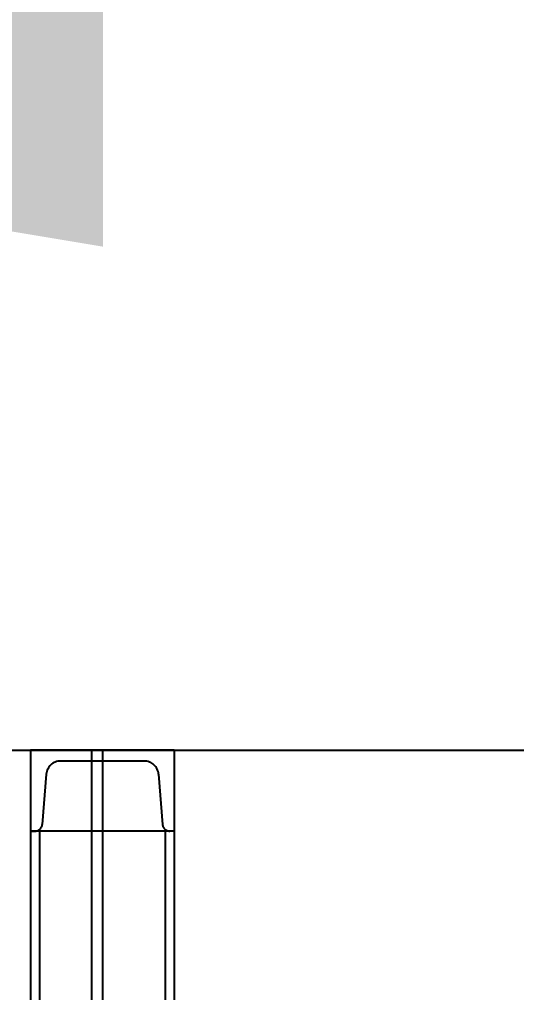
# Model space of a CAD drawing. Header units: millimetres. Extents: x -283029 to -254660, y -24907 to 10674.
# Drawn here: x -279093.39 to -279079.85, y -17727.44 to -17700.92 of the extents above; entities that cross this region are included whole.
import ezdxf

# ---------------------------------------------------------------- set-up
doc = ezdxf.new("R2010")
doc.units = ezdxf.units.MM
doc.header["$LTSCALE"] = 100
doc.header["$PDMODE"] = 3
doc.linetypes.add('AUSGEZOGEN', pattern=[1, 1, 0])
doc.linetypes.add('VERDECKT-LANG', pattern=[7.5, 5, -2.5])
for name, color, linetype in [('NORMAL', 7, 'AUSGEZOGEN'), ('NORMALHAUBE', 6, 'Continuous'), ('VERDECKT', 2, 'VERDECKT-LANG')]:
    doc.layers.add(name, color=color, linetype=linetype)
doc.dimstyles.new('ISO-25', dxfattribs={"dimtxt": 18, "dimasz": 60, "dimexe": 6, "dimexo": 6, "dimgap": 15, "dimtad": 1, "dimdec": 0, "dimlunit": 3, "dimtxsty": 'Standard', "dimcen": 2.5, "dimclrd": 1, "dimclre": 1, "dimclrt": 1, "dimadec": 0, "dimazin": 0, "dimtfac": 1, "dimtdec": 0, "dimtmove": 0, "dimatfit": 3, "dimfxl": 1, "dimarcsym": 0})

# ---------------------------------------------------------------- blocks, each defined once
blk = doc.blocks.new('*D419')
at = {"color": 1, "lineweight": -2, "transparency": 16777216}
for p, q in [((-279151.111, -17724.615), (-279151.111, -17691.115)), ((-278713.469, -17714.836), (-278713.469, -17691.115)), ((-279091.111, -17697.115), (-278773.469, -17697.115))]:
    blk.add_line(p, q, dxfattribs=at)
at = {"color": 1, "transparency": 16777216}
for points in [[(-279091.111, -17687.115), (-279091.111, -17707.115), (-279151.111, -17697.115)], [(-278773.469, -17687.115), (-278773.469, -17707.115), (-278713.469, -17697.115)]]:
    blk.add_solid(points, dxfattribs=at)
at = {"layer": 'Defpoints', "color": 0, "transparency": 16777216}
for p in [(-278713.469, -17697.115), (-278713.469, -17720.836), (-279151.111, -17730.615)]:
    blk.add_point(p, dxfattribs=at)
at = {"color": 1, "transparency": 16777216, "insert": (-278932.29, -17673.115), "char_height": 18, "attachment_point": 5}
blk.add_mtext('36\'-6"', dxfattribs=at)

msp = doc.modelspace()

# ---------------------------------------------------------------- linework, layer by layer
at = {"layer": 'NORMAL'}
msp.add_line((-279166.269, -17720.836), (-278713.469, -17720.836), dxfattribs=at)
at = {"layer": 'NORMALHAUBE'}
for p, q in [((-279093.087, -17720.836), (-279093.087, -17731.838)), ((-279089.175, -17720.836), (-279093.087, -17720.836)), ((-279091.424, -17813.739), (-279091.424, -17720.836)), ((-279091.424, -17720.836), (-279091.131, -17720.836)), ((-279091.131, -17720.836), (-279091.424, -17720.836)), ((-279091.131, -17720.836), (-279091.131, -17813.739)), ((-279089.175, -17720.836), (-279089.175, -17731.838))]:
    msp.add_line(p, q, dxfattribs=at)
at = {"layer": 'VERDECKT'}
for p, q in [((-279089.992, -17721.129), (-279092.27, -17721.129)), ((-279092.66, -17721.489), (-279092.769, -17722.856)), ((-279089.602, -17721.489), (-279089.493, -17722.856)), ((-279093.087, -17723.036), (-279092.964, -17723.036)), ((-279089.175, -17723.036), (-279093.087, -17723.036)), ((-279092.842, -17723.036), (-279092.842, -17731.838)), ((-279089.42, -17723.036), (-279089.42, -17731.838)), ((-279089.175, -17723.036), (-279089.298, -17723.036))]:
    msp.add_line(p, q, dxfattribs=at)
for centre, radius, start, end in [((-279092.27, -17721.52), 0.391, 90, 175.428), ((-279089.992, -17721.52), 0.391, 4.572, 90), ((-279092.964, -17722.841), 0.196, 270, 355.435), ((-279089.298, -17722.841), 0.196, 184.565, 270)]:
    msp.add_arc(centre, radius, start, end, dxfattribs=at)

# ---------------------------------------------------------------- dimensions: what is measured, and where the dimension line sits
at = {"color": 3}
dim = msp.add_linear_dim(base=(-278713.469, -17697.115), p1=(-279151.111, -17730.615), p2=(-278713.469, -17720.836), dimstyle='ISO-25', dxfattribs=at)
dim.commit()
dim.dimension.update_dxf_attribs({"geometry": '*D419', "text_midpoint": (-278932.29, -17673.115)})

doc.saveas('drawing.dxf')
